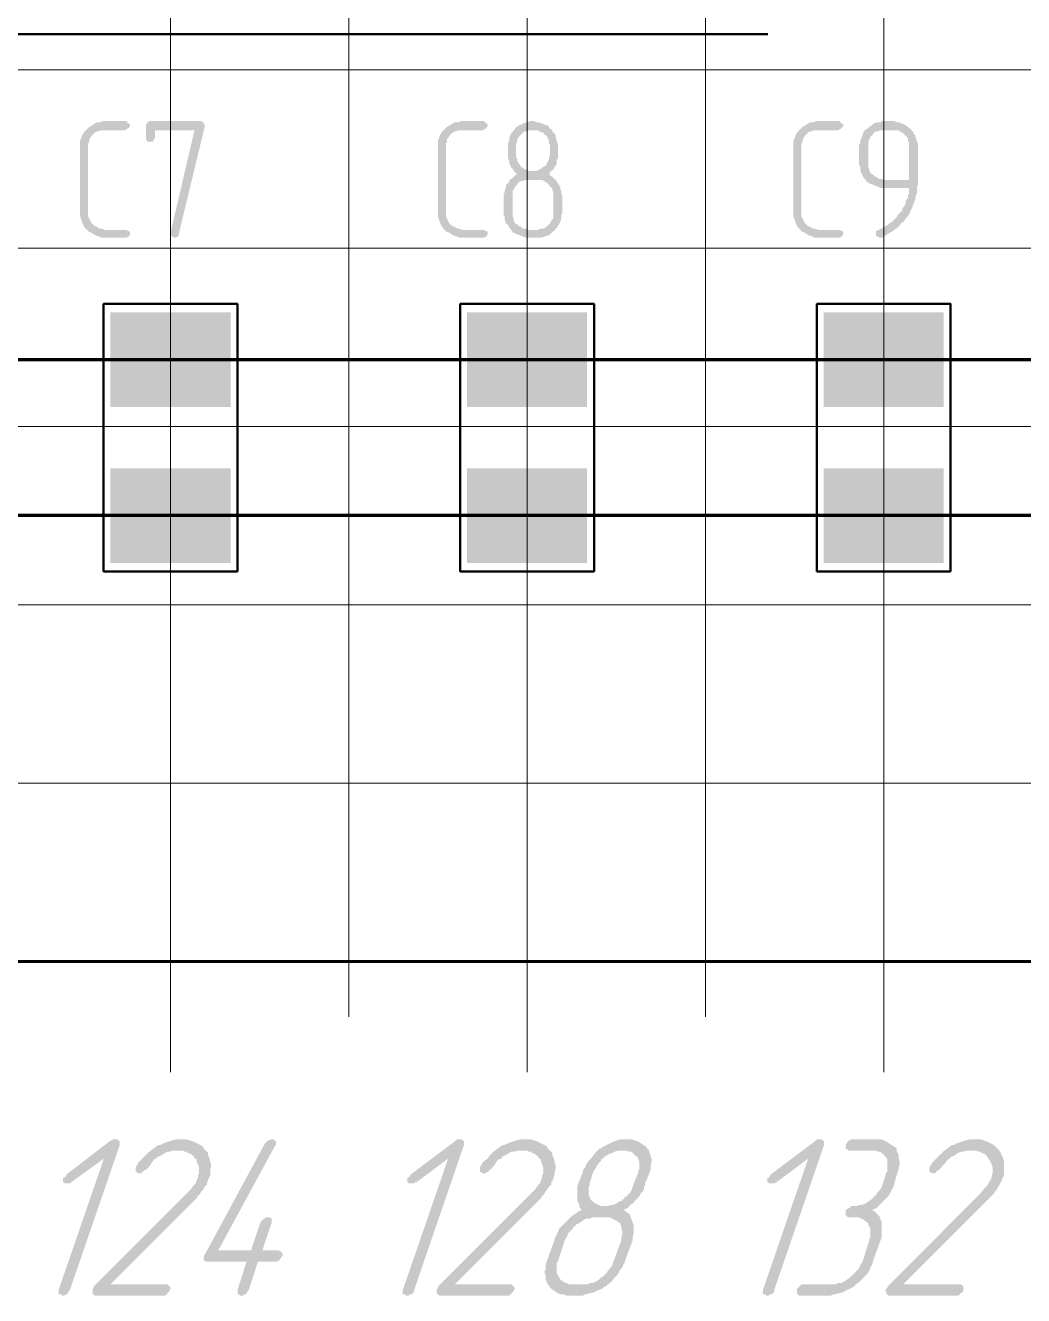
# Model space of a CAD drawing. Extents: x 260 to 1101, y 70 to 664.
# Drawn here: x 572.07 to 594.46, y 375.29 to 403.78 of the extents above; entities that cross this region are included whole.
import ezdxf

# ---------------------------------------------------------------- set-up
doc = ezdxf.new("R2010")
doc.units = 0
doc.header["$MEASUREMENT"] = 0
doc.layers.add('PDF _Геометрия', color=7, linetype='CONTINUOUS')
doc.layers.add('PDF _Сплошная заливка', color=7, linetype='CONTINUOUS')

msp = doc.modelspace()

# ---------------------------------------------------------------- hatches: boundary and pattern name
at = {"layer": 'PDF _Сплошная заливка', "transparency": 33554559}
for points in [[(574.341, 401.632), (574.341, 401.606), (574.366, 401.606), (574.366, 401.581), (574.392, 401.581), (574.417, 401.556), (574.417, 401.53), (574.417, 401.53), (574.417, 401.505), (574.392, 401.505), (574.392, 401.479), (574.366, 401.479), (574.366, 401.454), (574.341, 401.454), (574.315, 401.429), (573.833, 401.429), (573.782, 401.429), (573.757, 401.429), (573.706, 401.403), (573.681, 401.403), (573.63, 401.378), (573.579, 401.327), (573.579, 401.327), (573.579, 401.327), (573.554, 401.302), (573.528, 401.251), (573.503, 401.225), (573.503, 401.175), (573.478, 401.124), (573.478, 401.073), (573.478, 399.574), (573.478, 399.574), (573.478, 399.549), (573.478, 399.524), (573.478, 399.498), (573.503, 399.447), (573.528, 399.397), (573.554, 399.346), (573.579, 399.32), (573.579, 399.32), (573.604, 399.295), (573.63, 399.27), (573.655, 399.27), (573.706, 399.244), (573.732, 399.219), (573.782, 399.219), (573.858, 399.193), (574.315, 399.193), (574.341, 399.193), (574.341, 399.193), (574.366, 399.168), (574.366, 399.168), (574.392, 399.168), (574.417, 399.143), (574.417, 399.117), (574.417, 399.117), (574.417, 399.092), (574.392, 399.066), (574.392, 399.041), (574.366, 399.041), (574.366, 399.041), (574.341, 399.016), (574.315, 399.016), (573.833, 399.016), (573.808, 399.016), (573.782, 399.016), (573.732, 399.041), (573.655, 399.066), (573.604, 399.092), (573.528, 399.143), (573.503, 399.143), (573.452, 399.193), (573.452, 399.193), (573.452, 399.193), (573.427, 399.219), (573.401, 399.244), (573.376, 399.295), (573.351, 399.346), (573.325, 399.422), (573.3, 399.498), (573.3, 399.524), (573.3, 399.574), (573.3, 401.073), (573.3, 401.073), (573.3, 401.073), (573.3, 401.098), (573.3, 401.098), (573.3, 401.149), (573.3, 401.2), (573.325, 401.251), (573.351, 401.327), (573.401, 401.403), (573.427, 401.429), (573.452, 401.454), (573.452, 401.454), (573.452, 401.454), (573.478, 401.479), (573.503, 401.505), (573.554, 401.53), (573.63, 401.581), (573.681, 401.606), (573.757, 401.606), (573.808, 401.632), (574.315, 401.632)], [(576.017, 401.632), (576.042, 401.606), (576.067, 401.606), (576.067, 401.606), (576.067, 401.581), (576.093, 401.556), (576.093, 401.53), (576.093, 401.505), (575.509, 399.092), (575.509, 399.092), (575.509, 399.066), (575.509, 399.066), (575.483, 399.041), (575.433, 399.016), (575.433, 399.016), (575.407, 399.016), (575.382, 399.041), (575.357, 399.041), (575.357, 399.041), (575.357, 399.066), (575.331, 399.066), (575.331, 399.117), (575.331, 399.143), (575.864, 401.429), (574.976, 401.429), (574.976, 401.251), (574.976, 401.251), (574.95, 401.225), (574.95, 401.2), (574.925, 401.175), (574.925, 401.175), (574.925, 401.175), (574.899, 401.175), (574.874, 401.175), (574.874, 401.175), (574.849, 401.175), (574.823, 401.175), (574.798, 401.175), (574.798, 401.2), (574.798, 401.2), (574.773, 401.225), (574.773, 401.251), (574.773, 401.53), (574.773, 401.53), (574.773, 401.556), (574.773, 401.556), (574.798, 401.581), (574.798, 401.606), (574.823, 401.606), (574.849, 401.632), (574.874, 401.632), (575.991, 401.632)], [(582.364, 401.632), (582.364, 401.606), (582.39, 401.606), (582.39, 401.581), (582.415, 401.581), (582.441, 401.556), (582.441, 401.53), (582.441, 401.53), (582.441, 401.505), (582.415, 401.505), (582.415, 401.479), (582.39, 401.479), (582.39, 401.454), (582.364, 401.454), (582.339, 401.429), (581.857, 401.429), (581.806, 401.429), (581.78, 401.429), (581.73, 401.403), (581.704, 401.403), (581.654, 401.378), (581.603, 401.327), (581.603, 401.327), (581.603, 401.327), (581.577, 401.302), (581.552, 401.251), (581.527, 401.225), (581.527, 401.175), (581.501, 401.124), (581.501, 401.073), (581.501, 399.574), (581.501, 399.574), (581.501, 399.549), (581.501, 399.524), (581.501, 399.498), (581.527, 399.447), (581.552, 399.397), (581.577, 399.346), (581.603, 399.32), (581.603, 399.32), (581.628, 399.295), (581.654, 399.27), (581.679, 399.27), (581.73, 399.244), (581.755, 399.219), (581.806, 399.219), (581.882, 399.193), (582.339, 399.193), (582.364, 399.193), (582.364, 399.193), (582.39, 399.168), (582.39, 399.168), (582.415, 399.168), (582.441, 399.143), (582.441, 399.117), (582.441, 399.117), (582.441, 399.092), (582.415, 399.066), (582.415, 399.041), (582.39, 399.041), (582.39, 399.041), (582.364, 399.016), (582.339, 399.016), (581.857, 399.016), (581.831, 399.016), (581.806, 399.016), (581.755, 399.041), (581.679, 399.066), (581.628, 399.092), (581.552, 399.143), (581.527, 399.143), (581.476, 399.193), (581.476, 399.193), (581.476, 399.193), (581.45, 399.219), (581.425, 399.244), (581.4, 399.295), (581.374, 399.346), (581.349, 399.422), (581.323, 399.498), (581.323, 399.524), (581.323, 399.574), (581.323, 401.073), (581.323, 401.073), (581.323, 401.073), (581.323, 401.098), (581.323, 401.098), (581.323, 401.149), (581.323, 401.2), (581.349, 401.251), (581.374, 401.327), (581.425, 401.403), (581.45, 401.429), (581.476, 401.454), (581.476, 401.454), (581.476, 401.454), (581.501, 401.479), (581.527, 401.505), (581.577, 401.53), (581.654, 401.581), (581.704, 401.606), (581.78, 401.606), (581.831, 401.632), (582.339, 401.632)], [(590.337, 401.632), (590.337, 401.606), (590.363, 401.606), (590.363, 401.581), (590.388, 401.581), (590.413, 401.556), (590.413, 401.53), (590.413, 401.53), (590.413, 401.505), (590.388, 401.505), (590.388, 401.479), (590.363, 401.479), (590.363, 401.454), (590.337, 401.454), (590.312, 401.429), (589.829, 401.429), (589.779, 401.429), (589.753, 401.429), (589.702, 401.403), (589.677, 401.403), (589.626, 401.378), (589.576, 401.327), (589.576, 401.327), (589.576, 401.327), (589.55, 401.302), (589.525, 401.251), (589.499, 401.225), (589.499, 401.175), (589.474, 401.124), (589.474, 401.073), (589.474, 399.574), (589.474, 399.574), (589.474, 399.549), (589.474, 399.524), (589.474, 399.498), (589.499, 399.447), (589.525, 399.397), (589.55, 399.346), (589.576, 399.32), (589.576, 399.32), (589.601, 399.295), (589.626, 399.27), (589.652, 399.27), (589.702, 399.244), (589.728, 399.219), (589.779, 399.219), (589.855, 399.193), (590.312, 399.193), (590.337, 399.193), (590.337, 399.193), (590.363, 399.168), (590.363, 399.168), (590.388, 399.168), (590.413, 399.143), (590.413, 399.117), (590.413, 399.117), (590.413, 399.092), (590.388, 399.066), (590.388, 399.041), (590.363, 399.041), (590.363, 399.041), (590.337, 399.016), (590.312, 399.016), (589.829, 399.016), (589.804, 399.016), (589.779, 399.016), (589.728, 399.041), (589.652, 399.066), (589.601, 399.092), (589.525, 399.143), (589.499, 399.143), (589.449, 399.193), (589.449, 399.193), (589.449, 399.193), (589.423, 399.219), (589.398, 399.244), (589.372, 399.295), (589.347, 399.346), (589.322, 399.422), (589.296, 399.498), (589.296, 399.524), (589.296, 399.574), (589.296, 401.073), (589.296, 401.073), (589.296, 401.073), (589.296, 401.098), (589.296, 401.098), (589.296, 401.149), (589.296, 401.2), (589.322, 401.251), (589.347, 401.327), (589.398, 401.403), (589.423, 401.429), (589.449, 401.454), (589.449, 401.454), (589.449, 401.454), (589.474, 401.479), (589.499, 401.505), (589.55, 401.53), (589.626, 401.581), (589.677, 401.606), (589.753, 401.606), (589.804, 401.632), (590.312, 401.632)], [(574.112, 378.797), (574.138, 378.797), (574.163, 378.772), (574.163, 378.772), (574.188, 378.746), (574.188, 378.721), (574.188, 378.67), (573.071, 375.419), (573.071, 375.419), (573.046, 375.394), (573.021, 375.343), (572.995, 375.317), (572.995, 375.317), (572.97, 375.317), (572.944, 375.292), (572.894, 375.292), (572.894, 375.292), (572.894, 375.292), (572.868, 375.317), (572.817, 375.317), (572.817, 375.317), (572.817, 375.343), (572.817, 375.368), (572.817, 375.419), (573.833, 378.365), (573.097, 377.832), (573.097, 377.832), (573.071, 377.807), (573.046, 377.807), (573.021, 377.807), (572.995, 377.807), (572.97, 377.807), (572.944, 377.807), (572.944, 377.832), (572.919, 377.832), (572.919, 377.857), (572.919, 377.883), (572.919, 377.934), (572.919, 377.934), (572.944, 377.934), (572.97, 377.959), (572.995, 378.01), (573.985, 378.772), (574.011, 378.772), (574.036, 378.797), (574.062, 378.797), (574.087, 378.797)], [(575.61, 378.797), (575.636, 378.797), (575.687, 378.797), (575.763, 378.772), (575.839, 378.746), (575.941, 378.696), (575.991, 378.67), (576.042, 378.645), (576.067, 378.594), (576.118, 378.543), (576.118, 378.543), (576.118, 378.543), (576.144, 378.518), (576.144, 378.518), (576.169, 378.492), (576.169, 378.442), (576.194, 378.391), (576.22, 378.289), (576.245, 378.188), (576.22, 378.137), (576.22, 378.061), (576.22, 378.01), (576.194, 377.934), (576.194, 377.934), (576.194, 377.934), (576.169, 377.908), (576.169, 377.857), (576.144, 377.832), (576.144, 377.781), (576.067, 377.705), (576.067, 377.68), (576.067, 377.68), (576.042, 377.654), (576.017, 377.629), (575.991, 377.578), (575.941, 377.527), (575.915, 377.476), (575.864, 377.426), (573.985, 375.546), (575.255, 375.546), (575.255, 375.546), (575.28, 375.521), (575.306, 375.495), (575.306, 375.495), (575.306, 375.495), (575.331, 375.444), (575.306, 375.419), (575.306, 375.419), (575.306, 375.394), (575.28, 375.368), (575.255, 375.343), (575.255, 375.343), (575.23, 375.317), (575.204, 375.292), (575.153, 375.292), (573.655, 375.292), (573.63, 375.292), (573.604, 375.317), (573.579, 375.343), (573.579, 375.343), (573.579, 375.368), (573.579, 375.394), (573.579, 375.444), (573.579, 375.444), (573.579, 375.444), (573.604, 375.47), (573.604, 375.495), (575.687, 377.578), (575.788, 377.68), (575.839, 377.756), (575.839, 377.756), (575.864, 377.781), (575.864, 377.781), (575.89, 377.807), (575.915, 377.883), (575.941, 377.934), (575.941, 377.934), (575.941, 377.959), (575.941, 377.984), (575.966, 378.035), (575.966, 378.086), (575.966, 378.162), (575.941, 378.238), (575.915, 378.289), (575.915, 378.34), (575.89, 378.365), (575.864, 378.365), (575.864, 378.391), (575.864, 378.391), (575.839, 378.416), (575.814, 378.442), (575.788, 378.467), (575.712, 378.492), (575.712, 378.492), (575.687, 378.518), (575.661, 378.518), (575.636, 378.518), (575.61, 378.543), (575.56, 378.543), (575.483, 378.543), (575.458, 378.543), (575.407, 378.543), (575.382, 378.543), (575.306, 378.518), (575.255, 378.518), (575.204, 378.492), (575.128, 378.442), (575.103, 378.442), (575.103, 378.416), (575.052, 378.416), (575.001, 378.365), (574.95, 378.34), (574.899, 378.264), (574.849, 378.188), (574.773, 378.111), (574.773, 378.111), (574.747, 378.111), (574.722, 378.086), (574.696, 378.061), (574.696, 378.061), (574.696, 378.061), (574.671, 378.035), (574.646, 378.035), (574.62, 378.035), (574.595, 378.035), (574.569, 378.061), (574.544, 378.061), (574.544, 378.086), (574.544, 378.086), (574.544, 378.137), (574.544, 378.162), (574.569, 378.213), (574.569, 378.213), (574.569, 378.213), (574.595, 378.238), (574.595, 378.264), (574.646, 378.315), (574.696, 378.365), (574.773, 378.442), (574.849, 378.518), (574.95, 378.594), (575.052, 378.67), (575.052, 378.67), (575.052, 378.67), (575.077, 378.67), (575.103, 378.67), (575.153, 378.696), (575.204, 378.721), (575.28, 378.746), (575.357, 378.772), (575.458, 378.797), (575.56, 378.797), (575.585, 378.797)], [(577.616, 378.797), (577.642, 378.797), (577.667, 378.772), (577.667, 378.772), (577.692, 378.746), (577.692, 378.721), (577.692, 378.67), (577.667, 378.645), (576.398, 376.308), (577.134, 376.308), (577.337, 376.918), (577.337, 376.918), (577.362, 376.943), (577.362, 376.968), (577.388, 376.994), (577.413, 376.994), (577.413, 377.019), (577.439, 377.019), (577.464, 377.045), (577.515, 377.045), (577.515, 377.045), (577.54, 377.045), (577.566, 377.045), (577.591, 377.019), (577.591, 377.019), (577.591, 376.994), (577.591, 376.968), (577.591, 376.918), (577.388, 376.308), (577.769, 376.308), (577.769, 376.283), (577.794, 376.283), (577.819, 376.257), (577.819, 376.257), (577.845, 376.232), (577.845, 376.206), (577.845, 376.181), (577.819, 376.181), (577.819, 376.156), (577.794, 376.13), (577.769, 376.079), (577.769, 376.079), (577.743, 376.079), (577.718, 376.054), (577.667, 376.054), (577.286, 376.054), (577.083, 375.419), (577.083, 375.419), (577.058, 375.394), (577.032, 375.343), (577.007, 375.317), (577.007, 375.317), (576.982, 375.317), (576.956, 375.292), (576.905, 375.292), (576.905, 375.292), (576.88, 375.292), (576.88, 375.317), (576.829, 375.317), (576.829, 375.317), (576.829, 375.343), (576.829, 375.368), (576.829, 375.419), (577.032, 376.054), (576.144, 376.054), (576.144, 376.054), (576.118, 376.054), (576.093, 376.079), (576.067, 376.079), (576.067, 376.105), (576.067, 376.13), (576.067, 376.181), (576.093, 376.206), (577.439, 378.696), (577.439, 378.696), (577.464, 378.721), (577.489, 378.746), (577.515, 378.772), (577.591, 378.797)], [(581.831, 378.797), (581.857, 378.797), (581.882, 378.772), (581.882, 378.772), (581.907, 378.746), (581.907, 378.721), (581.907, 378.67), (580.79, 375.419), (580.79, 375.419), (580.79, 375.394), (580.765, 375.343), (580.714, 375.317), (580.714, 375.317), (580.689, 375.317), (580.663, 375.292), (580.612, 375.292), (580.612, 375.292), (580.612, 375.292), (580.587, 375.317), (580.562, 375.317), (580.536, 375.317), (580.536, 375.343), (580.536, 375.368), (580.536, 375.419), (581.552, 378.365), (580.841, 377.832), (580.816, 377.832), (580.79, 377.807), (580.765, 377.807), (580.739, 377.807), (580.714, 377.807), (580.689, 377.807), (580.663, 377.807), (580.663, 377.832), (580.638, 377.832), (580.638, 377.857), (580.638, 377.883), (580.638, 377.934), (580.638, 377.934), (580.663, 377.934), (580.689, 377.959), (580.714, 378.01), (581.73, 378.772), (581.73, 378.772), (581.755, 378.797), (581.78, 378.797), (581.806, 378.797)], [(583.329, 378.797), (583.355, 378.797), (583.405, 378.797), (583.482, 378.772), (583.558, 378.746), (583.659, 378.696), (583.71, 378.67), (583.761, 378.645), (583.786, 378.594), (583.837, 378.543), (583.837, 378.543), (583.837, 378.543), (583.863, 378.518), (583.863, 378.518), (583.888, 378.492), (583.888, 378.442), (583.913, 378.391), (583.939, 378.289), (583.964, 378.188), (583.964, 378.137), (583.939, 378.061), (583.939, 378.01), (583.913, 377.934), (583.913, 377.934), (583.913, 377.934), (583.913, 377.908), (583.888, 377.857), (583.863, 377.832), (583.863, 377.781), (583.786, 377.705), (583.786, 377.68), (583.786, 377.68), (583.761, 377.654), (583.736, 377.629), (583.71, 377.578), (583.659, 377.527), (583.634, 377.476), (583.583, 377.426), (581.704, 375.546), (582.974, 375.546), (582.974, 375.546), (582.999, 375.521), (583.025, 375.495), (583.025, 375.495), (583.025, 375.495), (583.05, 375.444), (583.025, 375.419), (583.025, 375.419), (583.025, 375.394), (582.999, 375.368), (582.974, 375.343), (582.974, 375.343), (582.948, 375.317), (582.923, 375.292), (582.872, 375.292), (581.374, 375.292), (581.349, 375.292), (581.323, 375.317), (581.298, 375.343), (581.298, 375.343), (581.298, 375.368), (581.298, 375.394), (581.298, 375.444), (581.298, 375.444), (581.323, 375.444), (581.323, 375.47), (581.323, 375.495), (583.405, 377.578), (583.507, 377.68), (583.558, 377.756), (583.558, 377.756), (583.583, 377.781), (583.583, 377.781), (583.609, 377.807), (583.634, 377.883), (583.659, 377.934), (583.659, 377.934), (583.659, 377.959), (583.659, 377.984), (583.685, 378.035), (583.685, 378.086), (583.685, 378.162), (583.659, 378.238), (583.634, 378.289), (583.634, 378.34), (583.609, 378.365), (583.583, 378.365), (583.583, 378.391), (583.583, 378.391), (583.558, 378.416), (583.532, 378.442), (583.507, 378.467), (583.431, 378.492), (583.431, 378.492), (583.405, 378.518), (583.38, 378.518), (583.355, 378.518), (583.329, 378.543), (583.279, 378.543), (583.202, 378.543), (583.177, 378.543), (583.126, 378.543), (583.101, 378.543), (583.025, 378.518), (582.974, 378.518), (582.923, 378.492), (582.847, 378.442), (582.822, 378.442), (582.822, 378.416), (582.771, 378.416), (582.745, 378.365), (582.669, 378.34), (582.618, 378.264), (582.568, 378.188), (582.491, 378.111), (582.491, 378.111), (582.466, 378.111), (582.466, 378.086), (582.441, 378.061), (582.415, 378.061), (582.415, 378.061), (582.39, 378.035), (582.364, 378.035), (582.339, 378.035), (582.314, 378.035), (582.288, 378.061), (582.263, 378.061), (582.263, 378.086), (582.263, 378.086), (582.263, 378.137), (582.263, 378.162), (582.288, 378.213), (582.288, 378.213), (582.288, 378.213), (582.314, 378.238), (582.314, 378.264), (582.364, 378.315), (582.441, 378.365), (582.491, 378.442), (582.568, 378.518), (582.669, 378.594), (582.771, 378.67), (582.771, 378.67), (582.771, 378.67), (582.796, 378.67), (582.822, 378.67), (582.872, 378.696), (582.923, 378.721), (582.999, 378.746), (583.075, 378.772), (583.177, 378.797), (583.279, 378.797), (583.304, 378.797)], [(589.906, 378.797), (589.931, 378.797), (589.956, 378.772), (589.956, 378.772), (589.982, 378.746), (589.982, 378.721), (589.982, 378.67), (588.865, 375.419), (588.865, 375.419), (588.865, 375.394), (588.839, 375.343), (588.788, 375.317), (588.788, 375.317), (588.763, 375.317), (588.738, 375.292), (588.687, 375.292), (588.687, 375.292), (588.687, 375.292), (588.661, 375.317), (588.636, 375.317), (588.611, 375.317), (588.611, 375.343), (588.611, 375.368), (588.611, 375.419), (589.626, 378.365), (588.915, 377.832), (588.89, 377.832), (588.865, 377.807), (588.839, 377.807), (588.814, 377.807), (588.788, 377.807), (588.763, 377.807), (588.738, 377.807), (588.738, 377.832), (588.712, 377.832), (588.712, 377.857), (588.712, 377.883), (588.712, 377.934), (588.712, 377.934), (588.738, 377.934), (588.763, 377.959), (588.788, 378.01), (589.804, 378.772), (589.804, 378.772), (589.829, 378.797), (589.855, 378.797), (589.88, 378.797)], [(591.201, 378.797), (591.251, 378.797), (591.328, 378.772), (591.378, 378.746), (591.454, 378.696), (591.531, 378.645), (591.581, 378.619), (591.607, 378.594), (591.607, 378.569), (591.607, 378.543), (591.632, 378.492), (591.658, 378.442), (591.658, 378.365), (591.683, 378.264), (591.658, 378.162), (591.658, 378.111), (591.632, 378.061), (591.556, 377.807), (591.531, 377.705), (591.505, 377.68), (591.48, 377.629), (591.48, 377.603), (591.48, 377.603), (591.454, 377.603), (591.454, 377.578), (591.429, 377.527), (591.378, 377.476), (591.353, 377.476), (591.353, 377.451), (591.328, 377.426), (591.302, 377.4), (591.251, 377.349), (591.201, 377.299), (591.15, 377.248), (591.074, 377.222), (591.074, 377.197), (591.099, 377.197), (591.124, 377.172), (591.15, 377.146), (591.175, 377.121), (591.226, 377.07), (591.251, 376.994), (591.277, 376.943), (591.277, 376.943), (591.277, 376.918), (591.277, 376.867), (591.277, 376.816), (591.277, 376.765), (591.277, 376.689), (591.277, 376.613), (591.251, 376.537), (591.074, 376.054), (591.074, 376.029), (591.074, 376.029), (591.074, 376.003), (591.074, 376.003), (591.023, 375.927), (590.997, 375.851), (590.947, 375.775), (590.87, 375.698), (590.769, 375.597), (590.667, 375.521), (590.667, 375.521), (590.667, 375.495), (590.642, 375.495), (590.617, 375.47), (590.591, 375.47), (590.566, 375.444), (590.49, 375.419), (590.413, 375.368), (590.312, 375.343), (590.185, 375.317), (590.134, 375.292), (590.083, 375.292), (589.449, 375.292), (589.423, 375.292), (589.398, 375.317), (589.372, 375.343), (589.372, 375.343), (589.372, 375.368), (589.372, 375.394), (589.372, 375.419), (589.372, 375.419), (589.372, 375.444), (589.398, 375.47), (589.423, 375.495), (589.423, 375.495), (589.449, 375.521), (589.499, 375.546), (589.525, 375.546), (590.185, 375.546), (590.236, 375.546), (590.286, 375.571), (590.363, 375.571), (590.413, 375.597), (590.49, 375.648), (590.566, 375.698), (590.566, 375.698), (590.591, 375.724), (590.617, 375.749), (590.667, 375.8), (590.718, 375.851), (590.769, 375.902), (590.794, 375.978), (590.845, 376.054), (590.997, 376.537), (590.997, 376.562), (591.023, 376.587), (591.023, 376.613), (591.023, 376.664), (591.023, 376.714), (591.023, 376.791), (590.997, 376.841), (590.972, 376.892), (590.972, 376.918), (590.947, 376.918), (590.947, 376.943), (590.896, 376.968), (590.87, 376.994), (590.82, 377.019), (590.744, 377.045), (590.667, 377.045), (590.54, 377.045), (590.515, 377.045), (590.49, 377.07), (590.464, 377.095), (590.464, 377.095), (590.464, 377.121), (590.464, 377.146), (590.464, 377.172), (590.464, 377.172), (590.464, 377.197), (590.49, 377.222), (590.515, 377.248), (590.54, 377.248), (590.566, 377.273), (590.591, 377.299), (590.617, 377.299), (590.667, 377.299), (590.718, 377.299), (590.769, 377.324), (590.82, 377.324), (590.896, 377.349), (590.972, 377.4), (591.048, 377.451), (591.048, 377.451), (591.074, 377.476), (591.099, 377.502), (591.15, 377.553), (591.175, 377.603), (591.226, 377.654), (591.277, 377.73), (591.302, 377.807), (591.378, 378.061), (591.404, 378.061), (591.404, 378.086), (591.404, 378.137), (591.404, 378.162), (591.404, 378.238), (591.404, 378.289), (591.404, 378.34), (591.353, 378.416), (591.353, 378.416), (591.353, 378.416), (591.328, 378.442), (591.302, 378.467), (591.251, 378.518), (591.201, 378.518), (591.124, 378.543), (591.048, 378.543), (590.54, 378.543), (590.515, 378.569), (590.49, 378.569), (590.464, 378.594), (590.464, 378.594), (590.464, 378.619), (590.464, 378.645), (590.464, 378.67), (590.464, 378.67), (590.49, 378.696), (590.49, 378.721), (590.515, 378.746), (590.54, 378.772), (590.566, 378.772), (590.591, 378.797), (590.642, 378.797), (591.175, 378.797)], [(593.41, 378.797), (593.435, 378.797), (593.486, 378.797), (593.562, 378.772), (593.638, 378.746), (593.74, 378.696), (593.79, 378.67), (593.816, 378.645), (593.867, 378.594), (593.917, 378.543), (593.917, 378.543), (593.917, 378.543), (593.917, 378.518), (593.943, 378.518), (593.943, 378.492), (593.968, 378.442), (593.994, 378.391), (594.019, 378.289), (594.019, 378.188), (594.019, 378.137), (594.019, 378.061), (594.019, 378.01), (593.994, 377.934), (593.994, 377.934), (593.994, 377.934), (593.968, 377.908), (593.968, 377.857), (593.943, 377.832), (593.917, 377.781), (593.867, 377.705), (593.867, 377.68), (593.867, 377.68), (593.841, 377.654), (593.816, 377.629), (593.79, 377.578), (593.74, 377.527), (593.689, 377.476), (593.638, 377.426), (591.759, 375.546), (593.029, 375.546), (593.054, 375.546), (593.079, 375.521), (593.105, 375.495), (593.105, 375.495), (593.105, 375.495), (593.105, 375.444), (593.105, 375.419), (593.105, 375.419), (593.105, 375.394), (593.079, 375.368), (593.054, 375.343), (593.029, 375.343), (593.029, 375.317), (592.978, 375.292), (592.953, 375.292), (591.454, 375.292), (591.429, 375.292), (591.404, 375.317), (591.378, 375.343), (591.378, 375.343), (591.378, 375.368), (591.353, 375.394), (591.378, 375.444), (591.378, 375.444), (591.378, 375.444), (591.404, 375.47), (591.404, 375.495), (593.486, 377.578), (593.562, 377.68), (593.638, 377.756), (593.638, 377.756), (593.638, 377.781), (593.663, 377.781), (593.663, 377.807), (593.714, 377.883), (593.74, 377.934), (593.74, 377.934), (593.74, 377.959), (593.74, 377.984), (593.765, 378.035), (593.765, 378.086), (593.765, 378.162), (593.74, 378.238), (593.714, 378.289), (593.689, 378.34), (593.663, 378.365), (593.663, 378.365), (593.663, 378.391), (593.638, 378.391), (593.638, 378.416), (593.613, 378.442), (593.587, 378.467), (593.511, 378.492), (593.511, 378.492), (593.486, 378.518), (593.46, 378.518), (593.435, 378.518), (593.41, 378.543), (593.359, 378.543), (593.283, 378.543), (593.257, 378.543), (593.206, 378.543), (593.156, 378.543), (593.105, 378.518), (593.054, 378.518), (592.978, 378.492), (592.927, 378.442), (592.902, 378.442), (592.876, 378.416), (592.851, 378.416), (592.8, 378.365), (592.749, 378.34), (592.699, 378.264), (592.622, 378.188), (592.572, 378.111), (592.572, 378.111), (592.546, 378.111), (592.521, 378.086), (592.495, 378.061), (592.495, 378.061), (592.495, 378.061), (592.47, 378.035), (592.419, 378.035), (592.419, 378.035), (592.394, 378.035), (592.369, 378.061), (592.343, 378.061), (592.343, 378.086), (592.343, 378.086), (592.343, 378.137), (592.343, 378.162), (592.369, 378.213), (592.369, 378.213), (592.369, 378.213), (592.394, 378.238), (592.394, 378.264), (592.445, 378.315), (592.495, 378.365), (592.572, 378.442), (592.648, 378.518), (592.749, 378.594), (592.851, 378.67), (592.851, 378.67), (592.851, 378.67), (592.876, 378.67), (592.902, 378.67), (592.927, 378.696), (593.003, 378.721), (593.079, 378.746), (593.156, 378.772), (593.257, 378.797), (593.359, 378.797), (593.384, 378.797)]]:
    msp.add_hatch(color=256, dxfattribs=at).paths.add_polyline_path(points)
h = msp.add_hatch(color=256, dxfattribs=at)
h.paths.add_polyline_path([(583.456, 401.429), (583.431, 401.429), (583.405, 401.429), (583.355, 401.429), (583.329, 401.403), (583.279, 401.403), (583.228, 401.378), (583.177, 401.327), (583.177, 401.327), (583.177, 401.327), (583.152, 401.302), (583.126, 401.251), (583.101, 401.225), (583.101, 401.175), (583.075, 401.124), (583.075, 401.073), (583.075, 400.87), (583.075, 400.87), (583.075, 400.844), (583.075, 400.819), (583.101, 400.794), (583.101, 400.743), (583.126, 400.692), (583.152, 400.667), (583.177, 400.616), (583.202, 400.616), (583.202, 400.59), (583.228, 400.59), (583.253, 400.565), (583.304, 400.54), (583.355, 400.514), (583.405, 400.514), (583.456, 400.514), (583.482, 400.514), (583.507, 400.514), (583.532, 400.514), (583.583, 400.54), (583.634, 400.565), (583.659, 400.59), (583.71, 400.616), (583.71, 400.616), (583.736, 400.641), (583.761, 400.641), (583.761, 400.692), (583.786, 400.717), (583.812, 400.768), (583.812, 400.819), (583.837, 400.87), (583.837, 401.073), (583.837, 401.073), (583.837, 401.098), (583.812, 401.124), (583.812, 401.149), (583.812, 401.2), (583.786, 401.251), (583.761, 401.302), (583.71, 401.327), (583.71, 401.327), (583.71, 401.352), (583.685, 401.378), (583.634, 401.378), (583.609, 401.403), (583.558, 401.429), (583.507, 401.429)], flags=0)
h.paths.add_polyline_path([(583.558, 400.311), (583.329, 400.311), (583.304, 400.311), (583.253, 400.311), (583.228, 400.286), (583.177, 400.286), (583.126, 400.26), (583.101, 400.209), (583.101, 400.209), (583.075, 400.184), (583.05, 400.159), (583.05, 400.133), (583.025, 400.108), (582.999, 400.057), (582.999, 400.006), (582.999, 399.955), (582.999, 399.574), (582.999, 399.574), (582.999, 399.549), (582.999, 399.524), (582.999, 399.498), (583.025, 399.447), (583.025, 399.397), (583.05, 399.346), (583.101, 399.32), (583.101, 399.32), (583.126, 399.295), (583.152, 399.27), (583.177, 399.27), (583.202, 399.244), (583.253, 399.219), (583.304, 399.219), (583.355, 399.193), (583.583, 399.193), (583.609, 399.219), (583.634, 399.219), (583.685, 399.219), (583.736, 399.244), (583.761, 399.27), (583.812, 399.32), (583.812, 399.32), (583.837, 399.32), (583.837, 399.346), (583.863, 399.397), (583.888, 399.422), (583.913, 399.473), (583.913, 399.524), (583.913, 399.574), (583.913, 399.955), (583.913, 399.955), (583.913, 399.981), (583.913, 400.006), (583.913, 400.032), (583.888, 400.082), (583.888, 400.133), (583.837, 400.159), (583.812, 400.209), (583.812, 400.209), (583.786, 400.235), (583.761, 400.26), (583.736, 400.26), (583.71, 400.286), (583.659, 400.311), (583.609, 400.311)], flags=0)
h.paths.add_polyline_path([(583.482, 401.632), (583.532, 401.606), (583.583, 401.606), (583.659, 401.581), (583.71, 401.556), (583.786, 401.53), (583.812, 401.505), (583.837, 401.454), (583.863, 401.454), (583.863, 401.454), (583.888, 401.429), (583.888, 401.403), (583.913, 401.378), (583.939, 401.352), (583.964, 401.327), (583.964, 401.276), (583.989, 401.175), (584.015, 401.124), (584.015, 401.073), (584.015, 400.87), (584.015, 400.87), (584.015, 400.844), (584.015, 400.819), (584.015, 400.794), (583.989, 400.768), (583.989, 400.717), (583.989, 400.667), (583.964, 400.641), (583.964, 400.641), (583.939, 400.616), (583.939, 400.59), (583.913, 400.565), (583.913, 400.54), (583.863, 400.514), (583.837, 400.489), (583.812, 400.438), (583.812, 400.438), (583.837, 400.438), (583.837, 400.413), (583.888, 400.387), (583.913, 400.362), (583.939, 400.336), (583.989, 400.286), (584.015, 400.235), (584.015, 400.235), (584.04, 400.209), (584.04, 400.184), (584.066, 400.159), (584.066, 400.108), (584.091, 400.057), (584.091, 400.006), (584.116, 399.955), (584.116, 399.574), (584.116, 399.574), (584.116, 399.574), (584.116, 399.549), (584.091, 399.549), (584.091, 399.498), (584.091, 399.447), (584.066, 399.371), (584.04, 399.32), (583.989, 399.244), (583.964, 399.219), (583.939, 399.193), (583.939, 399.168), (583.913, 399.168), (583.888, 399.143), (583.837, 399.092), (583.786, 399.066), (583.71, 399.041), (583.634, 399.016), (583.583, 399.016), (583.558, 399.016), (583.329, 399.016), (583.329, 399.016), (583.279, 399.016), (583.228, 399.041), (583.177, 399.066), (583.101, 399.092), (583.05, 399.117), (582.999, 399.143), (582.974, 399.168), (582.974, 399.193), (582.974, 399.193), (582.948, 399.219), (582.923, 399.244), (582.898, 399.295), (582.847, 399.346), (582.822, 399.422), (582.822, 399.498), (582.796, 399.524), (582.796, 399.574), (582.796, 399.955), (582.796, 399.955), (582.796, 399.981), (582.796, 400.006), (582.822, 400.032), (582.822, 400.082), (582.847, 400.133), (582.847, 400.184), (582.872, 400.235), (582.872, 400.235), (582.898, 400.235), (582.923, 400.26), (582.923, 400.311), (582.974, 400.336), (582.999, 400.362), (583.05, 400.413), (583.101, 400.438), (583.101, 400.438), (583.075, 400.463), (583.075, 400.463), (583.05, 400.489), (583.025, 400.514), (582.999, 400.565), (582.974, 400.59), (582.948, 400.641), (582.948, 400.641), (582.948, 400.641), (582.923, 400.667), (582.923, 400.717), (582.923, 400.743), (582.898, 400.794), (582.898, 400.819), (582.898, 400.87), (582.898, 401.073), (582.898, 401.073), (582.898, 401.073), (582.898, 401.098), (582.898, 401.098), (582.898, 401.149), (582.923, 401.2), (582.923, 401.251), (582.948, 401.327), (582.999, 401.403), (583.025, 401.429), (583.05, 401.454), (583.05, 401.479), (583.075, 401.479), (583.075, 401.505), (583.101, 401.505), (583.126, 401.53), (583.177, 401.556), (583.202, 401.556), (583.228, 401.581), (583.329, 401.606), (583.38, 401.632)], flags=0)
h = msp.add_hatch(color=256, dxfattribs=at)
h.paths.add_polyline_path([(591.531, 401.429), (591.302, 401.429), (591.277, 401.429), (591.226, 401.429), (591.201, 401.403), (591.15, 401.403), (591.099, 401.378), (591.074, 401.327), (591.074, 401.327), (591.048, 401.302), (591.023, 401.302), (591.023, 401.251), (590.997, 401.225), (590.972, 401.175), (590.972, 401.124), (590.972, 401.073), (590.972, 400.692), (590.972, 400.692), (590.972, 400.667), (590.972, 400.641), (590.972, 400.616), (590.997, 400.565), (590.997, 400.514), (591.023, 400.463), (591.074, 400.438), (591.074, 400.438), (591.099, 400.413), (591.124, 400.387), (591.15, 400.387), (591.175, 400.362), (591.226, 400.336), (591.277, 400.336), (591.328, 400.311), (591.886, 400.311), (591.886, 401.073), (591.886, 401.073), (591.886, 401.098), (591.886, 401.124), (591.886, 401.149), (591.861, 401.2), (591.861, 401.251), (591.81, 401.302), (591.785, 401.327), (591.785, 401.327), (591.759, 401.352), (591.734, 401.378), (591.708, 401.378), (591.683, 401.403), (591.632, 401.429), (591.581, 401.429)], flags=0)
h.paths.add_polyline_path([(591.556, 401.632), (591.607, 401.606), (591.658, 401.606), (591.708, 401.581), (591.785, 401.556), (591.861, 401.505), (591.886, 401.479), (591.912, 401.454), (591.912, 401.454), (591.937, 401.454), (591.937, 401.429), (591.962, 401.403), (591.988, 401.378), (591.988, 401.352), (592.013, 401.327), (592.038, 401.276), (592.064, 401.175), (592.089, 401.124), (592.089, 401.073), (592.089, 400.235), (592.089, 400.235), (592.089, 400.209), (592.089, 400.209), (592.064, 400.159), (592.064, 400.133), (592.064, 400.108), (592.064, 400.057), (592.064, 400.006), (592.038, 399.955), (592.038, 399.905), (591.988, 399.778), (591.962, 399.701), (591.937, 399.651), (591.912, 399.6), (591.886, 399.524), (591.886, 399.524), (591.861, 399.524), (591.861, 399.498), (591.835, 399.473), (591.81, 399.447), (591.785, 399.397), (591.759, 399.371), (591.708, 399.346), (591.683, 399.295), (591.632, 399.244), (591.581, 399.219), (591.531, 399.168), (591.48, 399.143), (591.404, 399.092), (591.353, 399.066), (591.277, 399.016), (591.226, 399.016), (591.226, 399.016), (591.226, 399.016), (591.201, 399.041), (591.175, 399.041), (591.175, 399.041), (591.15, 399.066), (591.15, 399.092), (591.15, 399.117), (591.15, 399.117), (591.15, 399.143), (591.15, 399.143), (591.15, 399.168), (591.15, 399.168), (591.175, 399.168), (591.175, 399.193), (591.201, 399.193), (591.201, 399.193), (591.226, 399.193), (591.226, 399.219), (591.251, 399.219), (591.277, 399.219), (591.302, 399.244), (591.353, 399.27), (591.429, 399.32), (591.454, 399.346), (591.505, 399.371), (591.505, 399.371), (591.531, 399.397), (591.531, 399.397), (591.581, 399.447), (591.607, 399.473), (591.632, 399.524), (591.683, 399.574), (591.734, 399.625), (591.734, 399.625), (591.734, 399.651), (591.734, 399.676), (591.759, 399.701), (591.785, 399.727), (591.81, 399.778), (591.81, 399.828), (591.835, 399.879), (591.835, 399.879), (591.861, 399.905), (591.861, 399.93), (591.861, 399.955), (591.886, 400.006), (591.886, 400.057), (591.886, 400.082), (591.886, 400.133), (591.302, 400.133), (591.302, 400.133), (591.277, 400.133), (591.251, 400.133), (591.201, 400.159), (591.124, 400.184), (591.074, 400.209), (590.997, 400.235), (590.972, 400.26), (590.921, 400.286), (590.921, 400.311), (590.921, 400.311), (590.896, 400.336), (590.87, 400.362), (590.845, 400.413), (590.82, 400.463), (590.794, 400.54), (590.794, 400.616), (590.769, 400.641), (590.769, 400.692), (590.769, 401.073), (590.769, 401.073), (590.769, 401.073), (590.769, 401.098), (590.769, 401.098), (590.794, 401.149), (590.794, 401.2), (590.82, 401.251), (590.845, 401.327), (590.87, 401.403), (590.896, 401.429), (590.921, 401.454), (590.947, 401.454), (590.947, 401.454), (590.972, 401.479), (590.997, 401.505), (591.048, 401.53), (591.099, 401.581), (591.175, 401.606), (591.251, 401.606), (591.277, 401.632), (591.531, 401.632)], flags=0)
h = msp.add_hatch(color=256, dxfattribs=at)
h.paths.add_polyline_path([(585.488, 378.543), (585.437, 378.543), (585.411, 378.543), (585.361, 378.543), (585.284, 378.518), (585.234, 378.492), (585.157, 378.467), (585.081, 378.416), (585.056, 378.416), (585.056, 378.391), (585.005, 378.365), (584.98, 378.315), (584.929, 378.264), (584.878, 378.188), (584.853, 378.137), (584.802, 378.061), (584.726, 377.807), (584.726, 377.781), (584.726, 377.756), (584.7, 377.73), (584.7, 377.68), (584.7, 377.629), (584.7, 377.553), (584.726, 377.502), (584.751, 377.451), (584.751, 377.426), (584.777, 377.426), (584.802, 377.4), (584.827, 377.375), (584.878, 377.349), (584.929, 377.324), (584.98, 377.299), (585.056, 377.299), (585.081, 377.299), (585.132, 377.299), (585.183, 377.324), (585.234, 377.324), (585.31, 377.349), (585.386, 377.4), (585.462, 377.426), (585.462, 377.451), (585.488, 377.451), (585.513, 377.502), (585.564, 377.527), (585.615, 377.578), (585.665, 377.654), (585.691, 377.73), (585.716, 377.807), (585.818, 378.061), (585.818, 378.061), (585.818, 378.086), (585.843, 378.137), (585.843, 378.162), (585.843, 378.238), (585.843, 378.289), (585.818, 378.34), (585.792, 378.416), (585.792, 378.416), (585.767, 378.416), (585.741, 378.442), (585.716, 378.467), (585.665, 378.518), (585.615, 378.518), (585.564, 378.543)], flags=0)
h.paths.add_polyline_path([(585.107, 377.045), (584.802, 377.045), (584.777, 377.045), (584.726, 377.019), (584.65, 377.019), (584.599, 376.994), (584.523, 376.943), (584.447, 376.892), (584.421, 376.892), (584.421, 376.867), (584.37, 376.841), (584.345, 376.791), (584.294, 376.74), (584.243, 376.689), (584.218, 376.613), (584.167, 376.537), (584.015, 376.054), (583.989, 376.029), (583.989, 376.003), (583.989, 375.978), (583.989, 375.927), (583.989, 375.876), (583.989, 375.8), (584.015, 375.749), (584.04, 375.698), (584.04, 375.698), (584.066, 375.673), (584.066, 375.648), (584.116, 375.622), (584.142, 375.597), (584.218, 375.571), (584.269, 375.546), (584.345, 375.546), (584.624, 375.546), (584.675, 375.546), (584.726, 375.571), (584.777, 375.571), (584.853, 375.597), (584.929, 375.648), (584.98, 375.698), (585.005, 375.698), (585.031, 375.724), (585.056, 375.749), (585.107, 375.8), (585.132, 375.851), (585.183, 375.902), (585.234, 375.978), (585.259, 376.054), (585.437, 376.537), (585.437, 376.562), (585.437, 376.587), (585.437, 376.613), (585.462, 376.664), (585.462, 376.714), (585.437, 376.791), (585.437, 376.841), (585.411, 376.892), (585.411, 376.918), (585.386, 376.918), (585.361, 376.943), (585.335, 376.968), (585.284, 376.994), (585.234, 377.019), (585.183, 377.045)], flags=0)
h.paths.add_polyline_path([(585.615, 378.797), (585.665, 378.797), (585.741, 378.772), (585.818, 378.746), (585.894, 378.696), (585.97, 378.645), (585.995, 378.619), (586.021, 378.594), (586.021, 378.569), (586.046, 378.569), (586.046, 378.543), (586.072, 378.518), (586.072, 378.467), (586.097, 378.442), (586.097, 378.391), (586.122, 378.34), (586.097, 378.213), (586.097, 378.137), (586.072, 378.061), (585.97, 377.807), (585.97, 377.781), (585.97, 377.756), (585.945, 377.73), (585.945, 377.68), (585.919, 377.629), (585.868, 377.578), (585.843, 377.527), (585.792, 377.476), (585.792, 377.451), (585.767, 377.451), (585.741, 377.426), (585.716, 377.375), (585.665, 377.349), (585.615, 377.299), (585.564, 377.248), (585.488, 377.222), (585.513, 377.197), (585.513, 377.197), (585.538, 377.172), (585.589, 377.146), (585.615, 377.121), (585.64, 377.07), (585.665, 376.994), (585.691, 376.943), (585.691, 376.943), (585.691, 376.918), (585.716, 376.867), (585.716, 376.816), (585.716, 376.765), (585.716, 376.689), (585.691, 376.613), (585.691, 376.537), (585.513, 376.054), (585.513, 376.029), (585.513, 376.029), (585.488, 376.003), (585.488, 376.003), (585.462, 375.927), (585.411, 375.876), (585.361, 375.775), (585.284, 375.698), (585.208, 375.597), (585.107, 375.521), (585.107, 375.521), (585.081, 375.495), (585.081, 375.495), (585.056, 375.495), (585.031, 375.47), (585.005, 375.444), (584.929, 375.419), (584.827, 375.368), (584.726, 375.343), (584.624, 375.317), (584.573, 375.292), (584.497, 375.292), (584.218, 375.292), (584.218, 375.292), (584.142, 375.317), (584.091, 375.317), (584.015, 375.343), (583.939, 375.394), (583.863, 375.444), (583.837, 375.47), (583.812, 375.521), (583.812, 375.521), (583.812, 375.521), (583.786, 375.546), (583.761, 375.597), (583.736, 375.673), (583.736, 375.749), (583.71, 375.825), (583.736, 375.876), (583.736, 375.927), (583.736, 375.978), (583.761, 376.054), (583.939, 376.537), (583.939, 376.562), (583.939, 376.587), (583.964, 376.613), (583.989, 376.664), (584.015, 376.714), (584.04, 376.791), (584.091, 376.841), (584.167, 376.918), (584.167, 376.918), (584.193, 376.943), (584.218, 376.968), (584.269, 377.019), (584.32, 377.07), (584.396, 377.121), (584.472, 377.172), (584.548, 377.222), (584.548, 377.222), (584.548, 377.222), (584.523, 377.248), (584.497, 377.273), (584.497, 377.324), (584.472, 377.375), (584.447, 377.426), (584.447, 377.476), (584.447, 377.476), (584.447, 377.502), (584.447, 377.527), (584.447, 377.578), (584.447, 377.603), (584.447, 377.68), (584.447, 377.73), (584.472, 377.807), (584.573, 378.061), (584.573, 378.061), (584.573, 378.061), (584.573, 378.086), (584.573, 378.111), (584.624, 378.162), (584.65, 378.238), (584.7, 378.315), (584.777, 378.391), (584.853, 378.492), (584.954, 378.594), (584.954, 378.594), (584.98, 378.594), (585.005, 378.619), (585.056, 378.645), (585.107, 378.67), (585.157, 378.696), (585.208, 378.721), (585.259, 378.746), (585.411, 378.797), (585.488, 378.797), (585.589, 378.797)], flags=0)

# ---------------------------------------------------------------- linework, layer by layer
at = {"layer": 'PDF _Геометрия', "lineweight": 18}
for points in [[(324.934, 382.786), (327.413, 382.786), (647.301, 382.786), (647.301, 592.786), (327.413, 592.786), (327.413, 382.786), (326.173, 382.786)], [(575.326, 380.306), (575.326, 382.786), (575.326, 592.786)], [(579.325, 381.546), (579.325, 382.786), (579.325, 592.786)], [(583.323, 380.306), (583.323, 382.786), (583.323, 592.786)], [(587.322, 381.546), (587.322, 382.786), (587.322, 592.786)], [(591.32, 380.306), (591.32, 382.786), (591.32, 592.786)], [(326.173, 402.786), (327.413, 402.786), (647.301, 402.786)], [(324.934, 398.786), (327.413, 398.786), (647.301, 398.786)], [(326.173, 394.786), (327.413, 394.786), (647.301, 394.786)], [(324.934, 390.786), (327.413, 390.786), (647.301, 390.786)], [(326.173, 386.786), (327.413, 386.786), (647.301, 386.786)], [(575.326, 381.546), (575.326, 382.786)], [(583.323, 381.546), (583.323, 382.786)], [(591.32, 381.546), (591.32, 382.786)]]:
    msp.add_lwpolyline(points, dxfattribs=at)
at = {"layer": 'PDF _Геометрия', "lineweight": 60}
for points in [[(327.413, 592.786), (327.413, 382.786), (647.301, 382.786), (647.301, 592.786)], [(647.301, 382.786), (327.413, 382.786), (647.301, 382.786), (647.301, 592.786)], [(647.301, 382.786), (327.413, 382.786), (327.413, 592.786), (647.301, 592.786)]]:
    msp.add_lwpolyline(points, close=True, dxfattribs=at)
at = {"layer": 'PDF _Геометрия', "lineweight": 50}
for points in [[(647.301, 382.786), (647.301, 586.786), (647.301, 592.786), (327.413, 592.786), (327.413, 382.786), (337.409, 382.786)], [(576.825, 391.533), (573.826, 391.533), (573.826, 397.533), (576.825, 397.533)], [(584.823, 397.533), (581.824, 397.533), (581.824, 391.533), (584.823, 391.533)], [(592.82, 391.533), (589.821, 391.533), (589.821, 397.533), (592.82, 397.533)]]:
    msp.add_lwpolyline(points, close=True, dxfattribs=at)
at = {"layer": 'PDF _Геометрия', "lineweight": 80}
for points in [[(601.317, 399.786), (597.812, 396.28), (591.32, 396.28), (583.323, 396.28), (575.326, 396.28), (567.329, 396.28), (563.349, 396.28), (563.248, 396.179), (559.331, 396.179), (553.303, 396.179), (543.29, 406.195), (543.29, 410.786), (539.177, 410.786), (539.177, 428.344), (533.74, 433.782), (533.74, 461.793), (535.436, 463.49), (535.436, 469.356), (533.74, 471.053), (533.74, 506.318), (540.73, 513.311), (540.73, 514.786)], [(601.317, 394.786), (599.318, 392.786), (591.32, 392.786), (583.323, 392.786), (575.326, 392.786), (567.329, 392.786), (563.146, 392.786), (561.214, 390.853), (553.396, 390.853), (547.15, 397.102), (543.337, 397.102), (543.337, 398.786)]]:
    msp.add_lwpolyline(points, dxfattribs=at)
at = {"layer": 'PDF _Геометрия', "lineweight": 50}
msp.add_lwpolyline([(560.283, 403.586), (588.721, 403.586)], dxfattribs=at)
at = {"layer": 'PDF _Сплошная заливка', "lineweight": 60, "transparency": 33554559}
for points in [[(576.672, 395.219), (573.98, 395.219), (576.672, 397.341), (573.98, 397.341)], [(576.672, 395.219), (573.98, 395.219), (576.672, 397.341), (573.98, 397.341)], [(584.669, 395.219), (581.977, 395.219), (584.669, 397.341), (581.977, 397.341)], [(584.669, 395.219), (581.977, 395.219), (584.669, 397.341), (581.977, 397.341)], [(592.666, 395.219), (589.975, 395.219), (592.666, 397.341), (589.975, 397.341)], [(592.666, 395.219), (589.975, 395.219), (592.666, 397.341), (589.975, 397.341)], [(576.672, 391.725), (573.98, 391.725), (576.672, 393.847), (573.98, 393.847)], [(576.672, 391.725), (573.98, 391.725), (576.672, 393.847), (573.98, 393.847)], [(584.669, 391.725), (581.977, 391.725), (584.669, 393.847), (581.977, 393.847)], [(584.669, 391.725), (581.977, 391.725), (584.669, 393.847), (581.977, 393.847)], [(592.666, 391.725), (589.975, 391.725), (592.666, 393.847), (589.975, 393.847)], [(592.666, 391.725), (589.975, 391.725), (592.666, 393.847), (589.975, 393.847)]]:
    msp.add_solid(points, dxfattribs=at)

doc.saveas('drawing.dxf')
